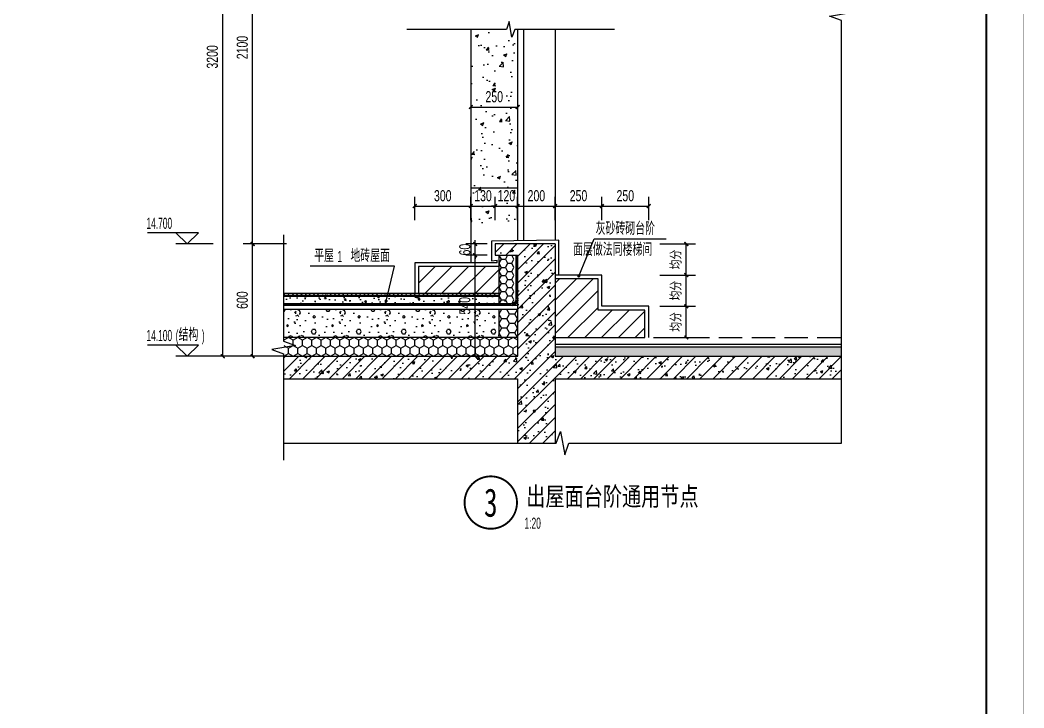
# Model space of a CAD drawing. Extents: x 57342 to 87103, y 19822 to 43940.
# Drawn here: x 81741 to 87103, y 36802 to 40478 of the extents above; entities that cross this region are included whole.
import ezdxf
from ezdxf.enums import TextEntityAlignment as Align

# ---------------------------------------------------------------- set-up
doc = ezdxf.new("R2010")
doc.units = 0
doc.header["$LTSCALE"] = 1000
doc.header["$MEASUREMENT"] = 0
doc.linetypes.add('DASH', pattern=[0.35, 0.25, -0.1])
for name, color, linetype in [('01-标注_尺寸', 124, 'Continuous'), ('01-标注_标高', 200, 'Continuous'), ('01-标注_符号', 200, 'Continuous'), ('02-TEXT_标注', 130, 'Continuous'), ('05-填充_156', 156, 'Continuous'), ('05-填充_天正', 26, 'Continuous'), ('A-D-玻璃剖线', 130, 'Continuous'), ('A-O_屋面', 201, 'Continuous'), ('A-O_防水层', 222, 'Continuous'), ('A-STR-面层', 191, 'Continuous'), ('A-SUR_保温', 222, 'Continuous'), ('A-SUR_面层', 191, 'Continuous'), ('A_STR-砼墙', 51, 'Continuous'), ('D_石材E', 114, 'Continuous')]:
    doc.layers.add(name, color=color, linetype=linetype)
doc.styles.add('_TCH_DIM', font='ros.shx', dxfattribs={"width": 0.8, "bigfont": 'jd.shx'})
doc.styles.add('_TCH_DIM_T3', font='ros.shx', dxfattribs={"width": 0.705882, "bigfont": 'jd.shx'})
doc.styles.add('_TCH_LABEL', font='STXIHEI_0.TTF', dxfattribs={"width": 0.75})
doc.dimstyles.new('_TCH_ARCH&&20', dxfattribs={"dimtxt": 59.5, "dimasz": 20, "dimexe": 50, "dimexo": 60, "dimgap": 25.25, "dimtad": 1, "dimdec": 0, "dimzin": 0, "dimdsep": 46, "dimtxsty": '_TCH_DIM_T3', "dimblk": 'ARCHTICK', "dimcen": 0.09, "dimclrt": 7, "dimazin": 2, "dimtfac": 1, "dimtdec": 0, "dimtix": 1, "dimtmove": 2, "dimatfit": 3, "dimfxl": 0, "dimtolj": 1, "dimtzin": 0, "dimarcsym": 0})
pattern_1 = [(45, (0, 0), (-35.35534, 35.35534), []), (50, (0, 0), (143.45204, -12.55043), [15, -165]), (355, (0, 0), (-27.75027, 150.43843), [12, -132]), (100.4514, (11.95, -1.05), (115.70188, 137.8879), [12.74804, -140.22842]), (46.1842, (0, 40), (213.4482, -33.1038), [22.5, -247.5]), (96.6356, (17.79, 37.24), (186.93254, 194.82357), [19.12206, -210.3426]), (351.1842, (0, 40), (186.9324, 194.8237), [18, -198]), (21, (20, 30), (119.38141, -80.52378), [15, -165]), (326, (20, 30), (48.66307, 145.03), [12, -132]), (71.4514, (29.95, 23.29), (168.04453, 64.5061), [12.74804, -140.22842]), (37.5, (0, 0), (2.43197, 66.57877), [0, -130.4, 0, -134, 0, -132.5]), (7.5, (0, 0), (52.61391, 78.88234), [0, -76.4, 0, -127.4, 0, -50.5]), (327.5, (-44.6, 0), (106.764487, -4.510974), [0, -50, 0, -156, 0, -207]), (317.5, (-64.6, 0), (116.63723, 20.021), [0, -65, 0, -103.6, 0, -147])]

# ---------------------------------------------------------------- blocks, each defined once
blk = doc.blocks.new('图框-A1+1-4')
for points, const_width in [([(0, 0), (1051, 0), (1051, 594), (0, 594)], 0.05), ([(976, 584), (25, 584), (25, 10), (976, 10)], 0.5)]:
    blk.add_lwpolyline(points, close=True, dxfattribs=dict(const_width=const_width))
blk = doc.blocks.new('$LinePat$聚苯板')
at = {"color": 0}
for p, q in [((14.8, -8.6), (0, 0)), ((29.7, 0), (14.8, -8.6)), ((14.8, -25.7), (0, -34.3)), ((14.8, -8.6), (14.8, -25.7)), ((29.7, -34.3), (14.8, -25.7)), ((0, -34.3), (0, -51.4)), ((0, -51.4), (14.8, -60)), ((14.8, -60), (29.7, -51.4))]:
    blk.add_line(p, q, dxfattribs=at)
blk = doc.blocks.new('$LinePat$防水层2')
at = {"color": 0}
blk.add_line((0, 0), (600, 0), dxfattribs=at)
blk.add_solid([(150, 0), (450, 0), (150, -100), (450, -100)], dxfattribs=at)
blk = doc.blocks.new('_ArchTick')
at = {"color": 0, "linetype": 'ByBlock', "const_width": 0.4}
blk.add_lwpolyline([(-0.5, -0.5), (0.5, 0.5)], dxfattribs=at)
blk = doc.blocks.new('*D190')
at = {"layer": '01-标注_尺寸', "color": 0, "lineweight": -2, "transparency": 16777216}
for p, q in [((83848.6, 39409.7), (83848.6, 39534.3)), ((84148.6, 39409.7), (84148.6, 39534.3)), ((83848.6, 39484.3), (84148.6, 39484.3))]:
    blk.add_line(p, q, dxfattribs=at)
at = {"layer": 'Defpoints', "color": 0, "transparency": 16777216}
for p in [(84148.6, 39484.3), (83848.6, 39349.7), (84148.6, 39349.7)]:
    blk.add_point(p, dxfattribs=at)
at = {"layer": '01-标注_尺寸', "color": 0, "lineweight": -2, "transparency": 16777216, "xscale": 20, "yscale": 20, "zscale": 20, "rotation": 180}
blk.add_blockref('_ArchTick', (83848.6, 39484.3), dxfattribs=at)
at = {"layer": '01-标注_尺寸', "color": 0, "lineweight": -2, "transparency": 16777216, "xscale": 20, "yscale": 20, "zscale": 20}
blk.add_blockref('_ArchTick', (84148.6, 39484.3), dxfattribs=at)
at = {"layer": '01-标注_尺寸', "color": 7, "transparency": 16777216, "insert": (83998.6, 39539.3), "char_height": 59.5, "attachment_point": 5, "style": '_TCH_DIM_T3'}
blk.add_mtext('\\A1;300', dxfattribs=at)
blk = doc.blocks.new('*D191')
at = {"layer": '01-标注_尺寸', "color": 0, "lineweight": -2, "transparency": 16777216}
for p, q in [((84148.6, 39409.7), (84148.6, 39534.3)), ((84278.6, 39409.7), (84278.6, 39534.3)), ((84148.6, 39484.3), (84278.6, 39484.3))]:
    blk.add_line(p, q, dxfattribs=at)
at = {"layer": 'Defpoints', "color": 0, "transparency": 16777216}
for p in [(84278.6, 39484.3), (84148.6, 39349.7), (84278.6, 39349.7)]:
    blk.add_point(p, dxfattribs=at)
at = {"layer": '01-标注_尺寸', "color": 0, "lineweight": -2, "transparency": 16777216, "xscale": 20, "yscale": 20, "zscale": 20, "rotation": 180}
blk.add_blockref('_ArchTick', (84148.6, 39484.3), dxfattribs=at)
at = {"layer": '01-标注_尺寸', "color": 0, "lineweight": -2, "transparency": 16777216, "xscale": 20, "yscale": 20, "zscale": 20}
blk.add_blockref('_ArchTick', (84278.6, 39484.3), dxfattribs=at)
at = {"layer": '01-标注_尺寸', "color": 7, "transparency": 16777216, "insert": (84213.6, 39539.3), "char_height": 59.5, "attachment_point": 5, "style": '_TCH_DIM_T3'}
blk.add_mtext('\\A1;130', dxfattribs=at)
blk = doc.blocks.new('*D192')
at = {"layer": '01-标注_尺寸', "color": 0, "lineweight": -2, "transparency": 16777216}
for p, q in [((84278.6, 39409.7), (84278.6, 39534.3)), ((84398.6, 39409.7), (84398.6, 39534.3)), ((84278.6, 39484.3), (84258.6, 39484.3)), ((84278.6, 39484.3), (84398.6, 39484.3)), ((84398.6, 39484.3), (84418.6, 39484.3))]:
    blk.add_line(p, q, dxfattribs=at)
at = {"layer": 'Defpoints', "color": 0, "transparency": 16777216}
for p in [(84398.6, 39484.3), (84278.6, 39349.7), (84398.6, 39349.7)]:
    blk.add_point(p, dxfattribs=at)
at = {"layer": '01-标注_尺寸', "color": 0, "lineweight": -2, "transparency": 16777216, "xscale": 20, "yscale": 20, "zscale": 20}
blk.add_blockref('_ArchTick', (84278.6, 39484.3), dxfattribs=at)
at = {"layer": '01-标注_尺寸', "color": 0, "lineweight": -2, "transparency": 16777216, "xscale": 20, "yscale": 20, "zscale": 20, "rotation": 180}
blk.add_blockref('_ArchTick', (84398.6, 39484.3), dxfattribs=at)
at = {"layer": '01-标注_尺寸', "color": 7, "transparency": 16777216, "insert": (84338.6, 39539.3), "char_height": 59.5, "attachment_point": 5, "style": '_TCH_DIM_T3'}
blk.add_mtext('\\A1;120', dxfattribs=at)
blk = doc.blocks.new('*D193')
at = {"layer": '01-标注_尺寸', "color": 0, "lineweight": -2, "transparency": 16777216}
for p, q in [((84398.6, 39409.7), (84398.6, 39534.3)), ((84598.6, 39409.7), (84598.6, 39534.3)), ((84398.6, 39484.3), (84598.6, 39484.3))]:
    blk.add_line(p, q, dxfattribs=at)
at = {"layer": 'Defpoints', "color": 0, "transparency": 16777216}
for p in [(84598.6, 39484.3), (84398.6, 39349.7), (84598.6, 39349.7)]:
    blk.add_point(p, dxfattribs=at)
at = {"layer": '01-标注_尺寸', "color": 0, "lineweight": -2, "transparency": 16777216, "xscale": 20, "yscale": 20, "zscale": 20, "rotation": 180}
blk.add_blockref('_ArchTick', (84398.6, 39484.3), dxfattribs=at)
at = {"layer": '01-标注_尺寸', "color": 0, "lineweight": -2, "transparency": 16777216, "xscale": 20, "yscale": 20, "zscale": 20}
blk.add_blockref('_ArchTick', (84598.6, 39484.3), dxfattribs=at)
at = {"layer": '01-标注_尺寸', "color": 7, "transparency": 16777216, "insert": (84498.6, 39539.3), "char_height": 59.5, "attachment_point": 5, "style": '_TCH_DIM_T3'}
blk.add_mtext('\\A1;200', dxfattribs=at)
blk = doc.blocks.new('*D194')
at = {"layer": '01-标注_尺寸', "color": 0, "lineweight": -2, "transparency": 16777216}
for p, q in [((84598.6, 39409.7), (84598.6, 39534.3)), ((84848.6, 39409.7), (84848.6, 39534.3)), ((84598.6, 39484.3), (84848.6, 39484.3))]:
    blk.add_line(p, q, dxfattribs=at)
at = {"layer": 'Defpoints', "color": 0, "transparency": 16777216}
for p in [(84848.6, 39484.3), (84598.6, 39349.7), (84848.6, 39349.7)]:
    blk.add_point(p, dxfattribs=at)
at = {"layer": '01-标注_尺寸', "color": 0, "lineweight": -2, "transparency": 16777216, "xscale": 20, "yscale": 20, "zscale": 20, "rotation": 180}
blk.add_blockref('_ArchTick', (84598.6, 39484.3), dxfattribs=at)
at = {"layer": '01-标注_尺寸', "color": 0, "lineweight": -2, "transparency": 16777216, "xscale": 20, "yscale": 20, "zscale": 20}
blk.add_blockref('_ArchTick', (84848.6, 39484.3), dxfattribs=at)
at = {"layer": '01-标注_尺寸', "color": 7, "transparency": 16777216, "insert": (84723.6, 39539.3), "char_height": 59.5, "attachment_point": 5, "style": '_TCH_DIM_T3'}
blk.add_mtext('\\A1;250', dxfattribs=at)
blk = doc.blocks.new('*D195')
at = {"layer": '01-标注_尺寸', "color": 0, "lineweight": -2, "transparency": 16777216}
for p, q in [((84848.6, 39409.7), (84848.6, 39534.3)), ((85098.6, 39409.7), (85098.6, 39534.3)), ((84848.6, 39484.3), (85098.6, 39484.3))]:
    blk.add_line(p, q, dxfattribs=at)
at = {"layer": 'Defpoints', "color": 0, "transparency": 16777216}
for p in [(85098.6, 39484.3), (84848.6, 39349.7), (85098.6, 39349.7)]:
    blk.add_point(p, dxfattribs=at)
at = {"layer": '01-标注_尺寸', "color": 0, "lineweight": -2, "transparency": 16777216, "xscale": 20, "yscale": 20, "zscale": 20, "rotation": 180}
blk.add_blockref('_ArchTick', (84848.6, 39484.3), dxfattribs=at)
at = {"layer": '01-标注_尺寸', "color": 0, "lineweight": -2, "transparency": 16777216, "xscale": 20, "yscale": 20, "zscale": 20}
blk.add_blockref('_ArchTick', (85098.6, 39484.3), dxfattribs=at)
at = {"layer": '01-标注_尺寸', "color": 7, "transparency": 16777216, "insert": (84973.6, 39539.3), "char_height": 59.5, "attachment_point": 5, "style": '_TCH_DIM_T3'}
blk.add_mtext('\\A1;250', dxfattribs=at)
blk = doc.blocks.new('*D196')
at = {"layer": '01-标注_尺寸', "color": 0, "lineweight": -2, "transparency": 16777216}
for p, q in [((85158.6, 38948.6), (85349.3, 38948.6)), ((85299.3, 38781.6), (85299.3, 38948.6)), ((85158.6, 38781.6), (85349.3, 38781.6))]:
    blk.add_line(p, q, dxfattribs=at)
at = {"layer": 'Defpoints', "color": 0, "transparency": 16777216}
for p in [(85098.6, 38948.6), (85299.3, 38948.6), (85098.6, 38781.6)]:
    blk.add_point(p, dxfattribs=at)
at = {"layer": '01-标注_尺寸', "color": 0, "lineweight": -2, "transparency": 16777216, "xscale": 20, "yscale": 20, "zscale": 20}
for p, rotation in [((85299.3, 38948.6), 90), ((85299.3, 38781.6), 270)]:
    blk.add_blockref('_ArchTick', p, dxfattribs=dict(at, rotation=rotation))
at = {"layer": '01-标注_尺寸', "color": 7, "transparency": 16777216, "insert": (85244.3, 38865.1), "char_height": 59.5, "attachment_point": 5, "rotation": 90, "style": '_TCH_DIM_T3'}
blk.add_mtext('\\A1;均分', dxfattribs=at)
blk = doc.blocks.new('*D197')
at = {"layer": '01-标注_尺寸', "color": 0, "lineweight": -2, "transparency": 16777216}
for p, q in [((85158.6, 39115.6), (85349.3, 39115.6)), ((85299.3, 38948.6), (85299.3, 39115.6)), ((85158.6, 38948.6), (85349.3, 38948.6))]:
    blk.add_line(p, q, dxfattribs=at)
at = {"layer": 'Defpoints', "color": 0, "transparency": 16777216}
for p in [(85098.6, 39115.6), (85299.3, 39115.6), (85098.6, 38948.6)]:
    blk.add_point(p, dxfattribs=at)
at = {"layer": '01-标注_尺寸', "color": 0, "lineweight": -2, "transparency": 16777216, "xscale": 20, "yscale": 20, "zscale": 20}
for p, rotation in [((85299.3, 39115.6), 90), ((85299.3, 38948.6), 270)]:
    blk.add_blockref('_ArchTick', p, dxfattribs=dict(at, rotation=rotation))
at = {"layer": '01-标注_尺寸', "color": 7, "transparency": 16777216, "insert": (85244.3, 39032.1), "char_height": 59.5, "attachment_point": 5, "rotation": 90, "style": '_TCH_DIM_T3'}
blk.add_mtext('\\A1;均分', dxfattribs=at)
blk = doc.blocks.new('*D198')
at = {"layer": '01-标注_尺寸', "color": 0, "lineweight": -2, "transparency": 16777216}
for p, q in [((85158.6, 39281.6), (85349.3, 39281.6)), ((85299.3, 39115.6), (85299.3, 39281.6)), ((85158.6, 39115.6), (85349.3, 39115.6))]:
    blk.add_line(p, q, dxfattribs=at)
at = {"layer": 'Defpoints', "color": 0, "transparency": 16777216}
for p in [(85098.6, 39281.6), (85299.3, 39281.6), (85098.6, 39115.6)]:
    blk.add_point(p, dxfattribs=at)
at = {"layer": '01-标注_尺寸', "color": 0, "lineweight": -2, "transparency": 16777216, "xscale": 20, "yscale": 20, "zscale": 20}
for p, rotation in [((85299.3, 39281.6), 90), ((85299.3, 39115.6), 270)]:
    blk.add_blockref('_ArchTick', p, dxfattribs=dict(at, rotation=rotation))
at = {"layer": '01-标注_尺寸', "color": 7, "transparency": 16777216, "insert": (85244.3, 39198.6), "char_height": 59.5, "attachment_point": 5, "rotation": 90, "style": '_TCH_DIM_T3'}
blk.add_mtext('\\A1;均分', dxfattribs=at)
blk = doc.blocks.new('*D199')
at = {"layer": '01-标注_尺寸', "color": 0, "lineweight": -2, "transparency": 16777216}
for p, q in [((84171.5, 39281.6), (84171.5, 39301.6)), ((84235.4, 39281.6), (84121.5, 39281.6)), ((84171.5, 39221.6), (84171.5, 39281.6)), ((84235.4, 39221.6), (84121.5, 39221.6)), ((84171.5, 39221.6), (84171.5, 39201.6))]:
    blk.add_line(p, q, dxfattribs=at)
at = {"layer": 'Defpoints', "color": 0, "transparency": 16777216}
for p in [(84171.5, 39281.6), (84295.4, 39281.6), (84295.4, 39221.6)]:
    blk.add_point(p, dxfattribs=at)
at = {"layer": '01-标注_尺寸', "color": 0, "lineweight": -2, "transparency": 16777216, "xscale": 20, "yscale": 20, "zscale": 20}
for p, rotation in [((84171.5, 39281.6), 270), ((84171.5, 39221.6), 90)]:
    blk.add_blockref('_ArchTick', p, dxfattribs=dict(at, rotation=rotation))
at = {"layer": '01-标注_尺寸', "color": 7, "transparency": 16777216, "insert": (84116.5, 39251.6), "char_height": 59.5, "attachment_point": 5, "rotation": 90, "style": '_TCH_DIM_T3'}
blk.add_mtext('\\A1;60', dxfattribs=at)
blk = doc.blocks.new('*D200')
at = {"layer": '01-标注_尺寸', "color": 0, "lineweight": -2, "transparency": 16777216}
for p, q in [((84235.4, 39221.6), (84121.5, 39221.6)), ((84171.5, 38681.6), (84171.5, 39221.6)), ((84235.4, 38681.6), (84121.5, 38681.6))]:
    blk.add_line(p, q, dxfattribs=at)
at = {"layer": 'Defpoints', "color": 0, "transparency": 16777216}
for p in [(84171.5, 39221.6), (84295.4, 39221.6), (84295.4, 38681.6)]:
    blk.add_point(p, dxfattribs=at)
at = {"layer": '01-标注_尺寸', "color": 0, "lineweight": -2, "transparency": 16777216, "xscale": 20, "yscale": 20, "zscale": 20}
for p, rotation in [((84171.5, 39221.6), 90), ((84171.5, 38681.6), 270)]:
    blk.add_blockref('_ArchTick', p, dxfattribs=dict(at, rotation=rotation))
at = {"layer": '01-标注_尺寸', "color": 7, "transparency": 16777216, "insert": (84116.5, 38951.6), "char_height": 59.5, "attachment_point": 5, "rotation": 90, "style": '_TCH_DIM_T3'}
blk.add_mtext('\\A1;540', dxfattribs=at)
blk = doc.blocks.new('*D205')
at = {"layer": '01-标注_尺寸', "color": 0, "lineweight": -2, "transparency": 16777216}
for p, q in [((84148.6, 40145), (84148.6, 39963.5)), ((84398.6, 40145), (84398.6, 39963.5)), ((84148.6, 40013.5), (84398.6, 40013.5))]:
    blk.add_line(p, q, dxfattribs=at)
at = {"layer": 'Defpoints', "color": 0, "transparency": 16777216}
for p in [(84148.6, 40205), (84398.6, 40205), (84398.6, 40013.5)]:
    blk.add_point(p, dxfattribs=at)
at = {"layer": '01-标注_尺寸', "color": 0, "lineweight": -2, "transparency": 16777216, "xscale": 20, "yscale": 20, "zscale": 20, "rotation": 180}
blk.add_blockref('_ArchTick', (84148.6, 40013.5), dxfattribs=at)
at = {"layer": '01-标注_尺寸', "color": 0, "lineweight": -2, "transparency": 16777216, "xscale": 20, "yscale": 20, "zscale": 20}
blk.add_blockref('_ArchTick', (84398.6, 40013.5), dxfattribs=at)
at = {"layer": '01-标注_尺寸', "color": 7, "transparency": 16777216, "insert": (84273.6, 40068.5), "char_height": 59.5, "attachment_point": 5, "style": '_TCH_DIM_T3'}
blk.add_mtext('\\A1;250', dxfattribs=at)
blk = doc.blocks.new('*D206')
at = {"layer": '01-标注_尺寸', "color": 0, "lineweight": -2, "transparency": 16777216}
for p, q in [((83164.1, 39281.6), (82933.1, 39281.6)), ((82983.1, 38681.6), (82983.1, 39281.6)), ((83164.1, 38681.6), (82933.1, 38681.6))]:
    blk.add_line(p, q, dxfattribs=at)
at = {"layer": 'Defpoints', "color": 0, "transparency": 16777216}
for p in [(82983.1, 39281.6), (83224.1, 39281.6), (83224.1, 38681.6)]:
    blk.add_point(p, dxfattribs=at)
at = {"layer": '01-标注_尺寸', "color": 0, "lineweight": -2, "transparency": 16777216, "xscale": 20, "yscale": 20, "zscale": 20}
for p, rotation in [((82983.1, 39281.6), 90), ((82983.1, 38681.6), 270)]:
    blk.add_blockref('_ArchTick', p, dxfattribs=dict(at, rotation=rotation))
at = {"layer": '01-标注_尺寸', "color": 7, "transparency": 16777216, "insert": (82928.1, 38981.6), "char_height": 59.5, "attachment_point": 5, "rotation": 90, "style": '_TCH_DIM_T3'}
blk.add_mtext('\\A1;600', dxfattribs=at)
blk = doc.blocks.new('*D207')
at = {"layer": '01-标注_尺寸', "color": 0, "lineweight": -2, "transparency": 16777216}
for p, q in [((83164.1, 41381.6), (82933.1, 41381.6)), ((82983.1, 39281.6), (82983.1, 41381.6)), ((83164.1, 39281.6), (82933.1, 39281.6))]:
    blk.add_line(p, q, dxfattribs=at)
at = {"layer": 'Defpoints', "color": 0, "transparency": 16777216}
for p in [(82983.1, 41381.6), (83224.1, 41381.6), (83224.1, 39281.6)]:
    blk.add_point(p, dxfattribs=at)
at = {"layer": '01-标注_尺寸', "color": 0, "lineweight": -2, "transparency": 16777216, "xscale": 20, "yscale": 20, "zscale": 20}
for p, rotation in [((82983.1, 41381.6), 90), ((82983.1, 39281.6), 270)]:
    blk.add_blockref('_ArchTick', p, dxfattribs=dict(at, rotation=rotation))
at = {"layer": '01-标注_尺寸', "color": 7, "transparency": 16777216, "insert": (82928.1, 40331.6), "char_height": 59.5, "attachment_point": 5, "rotation": 90, "style": '_TCH_DIM_T3'}
blk.add_mtext('\\A1;2100', dxfattribs=at)
blk = doc.blocks.new('*D212')
at = {"layer": '01-标注_尺寸', "color": 0, "lineweight": -2, "transparency": 16777216}
for p, q in [((83004.1, 41881.6), (82773.1, 41881.6)), ((82823.1, 38681.6), (82823.1, 41881.6)), ((83004.1, 38681.6), (82773.1, 38681.6))]:
    blk.add_line(p, q, dxfattribs=at)
at = {"layer": 'Defpoints', "color": 0, "transparency": 16777216}
for p in [(82823.1, 41881.6), (83064.1, 41881.6), (83064.1, 38681.6)]:
    blk.add_point(p, dxfattribs=at)
at = {"layer": '01-标注_尺寸', "color": 0, "lineweight": -2, "transparency": 16777216, "xscale": 20, "yscale": 20, "zscale": 20}
for p, rotation in [((82823.1, 41881.6), 90), ((82823.1, 38681.6), 270)]:
    blk.add_blockref('_ArchTick', p, dxfattribs=dict(at, rotation=rotation))
at = {"layer": '01-标注_尺寸', "color": 7, "transparency": 16777216, "insert": (82768.1, 40281.6), "char_height": 59.5, "attachment_point": 5, "rotation": 90, "style": '_TCH_DIM_T3'}
blk.add_mtext('\\A1;3200', dxfattribs=at)

msp = doc.modelspace()

# ---------------------------------------------------------------- hatches: boundary and pattern name
at = {"layer": '05-填充_156'}
h = msp.add_hatch(dxfattribs=at)
h.set_pattern_fill('AR-CONC', color=256, scale=100)
h.set_pattern_definition([(50, (-158158.78, 335026.54), (182.18467, -15.939086), [19.05, -209.55]), (355, (-158158.78, 335026.54), (-35.24283, 191.05664), [15.24, -167.64]), (100.451, (-158143.6, 335025.21), (146.9425, 175.11669), [16.19, -178.09]), (46.1842, (-158158.78, 335077.34), (271.07904, -42.04233), [28.575, -314.325]), (96.6356, (-158136.2, 335073.84), (237.40423, 247.42556), [24.285, -267.135]), (351.184, (-158158.78, 335077.34), (237.4046, 247.42512), [22.86, -251.46]), (21, (-158133.38, 335064.64), (151.61488, -102.26552), [19.05, -209.55]), (326, (-158133.38, 335064.64), (61.80203, 184.18797), [15.24, -167.64]), (71.4514, (-158120.74, 335056.12), (213.41649, 81.92286), [16.19, -178.09]), (37.5, (-158158.78, 335026.54), (3.088603, 84.555039), [0, -165.608, 0, -170.18, 0, -168.275]), (7.5, (-158158.78, 335026.54), (66.819663, 100.180575), [0, -97.028, 0, -161.798, 0, -64.135]), (327.5, (-158215.42, 335026.54), (135.590595, -5.728744), [0, -63.5, 0, -198.12, 0, -262.89]), (317.5, (-158240.82, 335026.54), (148.12918, 25.42649), [0, -82.55, 0, -131.572, 0, -186.69])])
h.paths.add_polyline_path([(84398.6, 40428.5), (84148.6, 40428.5), (84148.6, 39396.6), (84398.6, 39396.6)])
h.paths.add_polyline_path([(84148.6, 40528.5), (84398.6, 40528.5), (84398.6, 41381.6), (84148.6, 41381.6)])
at = {"layer": '05-填充_天正'}
h = msp.add_hatch(dxfattribs=at)
h.set_pattern_fill('钢筋混凝土', color=256, scale=20, style=0)
h.set_pattern_definition(pattern_1)
h.paths.add_polyline_path([(84278.6, 39281.6), (84278.6, 39221.6), (84598.6, 39221.6), (84598.6, 39281.6)])
h = msp.add_hatch(dxfattribs=at)
h.set_pattern_fill('钢筋混凝土', color=256, scale=20, style=0)
h.set_pattern_definition(pattern_1)
h.paths.add_polyline_path([(84598.6, 39221.6), (84398.6, 39221.6), (84398.6, 38681.6), (84498.6, 38621.6), (84598.6, 38681.6)])
h = msp.add_hatch(dxfattribs=at)
h.set_pattern_fill('AR-CONC', color=256, scale=20, style=0)
h.set_pattern_definition([(50, (0, 0), (36.436934, -3.187817), [3.81, -41.91]), (355, (0, 0), (-7.048565, 38.211329), [3.048, -33.528]), (100.451, (3.036, -0.266), (29.3885, 35.023338), [3.238, -35.618]), (46.1842, (0, 10.16), (54.215808, -8.408466), [5.715, -62.865]), (96.6356, (4.52, 9.46), (47.480847, 49.48511), [4.857, -53.427]), (351.184, (0, 10.16), (47.48092, 49.485024), [4.572, -50.292]), (21, (5.08, 7.62), (30.322976, -20.453104), [3.81, -41.91]), (326, (5.08, 7.62), (12.360406, 36.837593), [3.048, -33.528]), (71.4514, (7.607, 5.916), (42.683298, 16.384572), [3.238, -35.618]), (37.5, (0, 0), (0.6177207, 16.9110078), [0, -33.1216, 0, -34.036, 0, -33.655]), (7.5, (0, 0), (13.3639325, 20.036115), [0, -19.4056, 0, -32.3596, 0, -12.827]), (327.5, (-11.328, 0), (27.118119, -1.1457488), [0, -12.7, 0, -39.624, 0, -52.578]), (317.5, (-16.408, 0), (29.625836, 5.085298), [0, -16.51, 0, -26.3144, 0, -37.338])])
h.paths.add_polyline_path([(84598.6, 38731.6), (84598.6, 38681.6), (86128.6, 38681.6), (86128.6, 38731.6)])
h = msp.add_hatch(dxfattribs=at)
h.set_pattern_fill('钢筋混凝土', color=256, scale=20, style=0)
h.set_pattern_definition(pattern_1)
h.paths.add_polyline_path([(83148.6, 38681.6), (83148.6, 38561.6), (84398.6, 38561.6), (84498.6, 38621.6), (84398.6, 38681.6)])
h = msp.add_hatch(dxfattribs=at)
h.set_pattern_fill('钢筋混凝土', color=256, scale=20, style=0)
h.set_pattern_definition(pattern_1)
h.paths.add_polyline_path([(84498.6, 38621.6), (84598.6, 38561.6), (86128.6, 38561.6), (86128.6, 38681.6), (84598.6, 38681.6)])
h = msp.add_hatch(dxfattribs=at)
h.set_pattern_fill('钢筋混凝土', color=256, scale=20, style=0)
h.set_pattern_definition(pattern_1)
h.paths.add_polyline_path([(84498.6, 38621.6), (84398.6, 38561.6), (84398.6, 38217.1), (84598.6, 38217.1), (84598.6, 38561.6)])
at = {"layer": 'A-SUR_保温'}
h = msp.add_hatch(dxfattribs=at)
h.set_pattern_fill('ANSI31', color=26, scale=40)
h.set_pattern_definition([(45, (50272.28, 21461.57), (-44.90128, 44.90128), [])])
h.paths.add_polyline_path([(84298.6, 39016.6), (84298.6, 39161.6), (83868.6, 39161.6), (83868.6, 39016.6)])
h = msp.add_hatch(dxfattribs=at)
h.set_pattern_fill('ANSI31', color=26, scale=40)
h.set_pattern_definition([(45, (63640.27, 23861), (-44.90128, 44.90128), [])])
h.paths.add_polyline_path([(84598.6, 39095.6), (84598.6, 38781.6), (85078.6, 38781.6), (85078.6, 38928.6), (84828.6, 38928.6), (84828.6, 39095.6)])
h = msp.add_hatch(dxfattribs=at)
h.set_pattern_fill('ANSI36', color=26, scale=10)
h.set_pattern_definition([(45, (-11026.111, 441104.66), (8.4189901, 30.8696304), [39.6875, -7.9375, 0, -7.9375])])
h.paths.add_polyline_path([(84298.6, 39007), (84298.6, 39017), (83148.6, 39016.9), (83148.6, 39006.9)])
h = msp.add_hatch(dxfattribs=at)
h.set_pattern_fill('混凝土', color=26, scale=15)
h.set_pattern_definition([(50, (-11026.11, 441104.66), (107.589027, -9.41282), [11.25, -123.75]), (355, (-11026.11, 441104.66), (-20.8127, 112.82882), [9, -99]), (100.4514, (-11017.15, 441103.88), (86.776407, 103.41593), [9.561029, -105.171317]), (46.1842, (-11026.11, 441134.66), (160.086157, -24.827852), [16.875, -185.625]), (96.6356, (-11012.77, 441132.59), (140.199406, 146.11768), [14.34154, -157.75695]), (351.1842, (-11026.11, 441134.66), (140.19929, 146.11779), [13.5, -148.5]), (21, (-11011.11, 441127.16), (89.536058, -60.392834), [11.25, -123.75]), (326, (-11011.11, 441127.16), (36.4973, 108.772507), [9, -99]), (71.4514, (-11003.65, 441122.13), (126.033394, 48.379575), [9.561029, -105.171317]), (37.5, (-11026.11, 441104.66), (1.8239783, 49.934078), [0, -97.8, 0, -100.5, 0, -99.375]), (7.5, (-11026.11, 441104.66), (39.4604306, 59.161757), [0, -57.3, 0, -95.55, 0, -37.875]), (327.5, (-11059.56, 441104.66), (80.0733654, -3.3832308), [0, -37.5, 0, -117, 0, -155.25]), (317.5, (-11074.56, 441104.66), (87.477925, 15.015747), [0, -48.75, 0, -77.7, 0, -110.25])])
h.paths.add_polyline_path([(83148.6, 39001.6), (83148.6, 38961.9), (84358.6, 38962.1), (84358.6, 39001.6)])
h = msp.add_hatch(dxfattribs=at)
h.set_pattern_fill('加气混凝土', color=26, scale=20)
h.set_pattern_definition([(0, (109203.42, 436831.46), (120, 240), [0, -240]), (0, (109063.02, 436799.06), (120, 240), [0, -240]), (0, (109141.02, 436796.66), (120, 240), [0, -240]), (0, (109226.22, 436867.46), (120, 240), [0, -240]), (0, (109126.62, 436784.66), (120, 240), [0, -240]), (0, (109250.22, 437018.66), (120, 240), [0, -240]), (0, (109177.02, 436999.46), (120, 240), [0, -240]), (0, (109215.42, 436969.46), (120, 240), [0, -240]), (0, (109019.82, 436964.66), (120, 240), [0, -240]), (0, (109137.42, 436953.86), (120, 240), [0, -240]), (0, (109091.82, 436892.66), (120, 240), [0, -240]), (0, (109094.22, 436802.66), (120, 240), [0, -240]), (0, (109184.22, 436793.06), (120, 240), [0, -240]), (0, (109250.22, 436898.66), (120, 240), [0, -240]), (0, (109025.82, 436861.46), (120, 240), [0, -240]), (0, (109046.22, 436902.26), (120, 240), [0, -240]), (0, (109139.82, 436885.46), (120, 240), [0, -240]), (0, (109106.22, 436850.66), (120, 240), [0, -240]), (0, (109087.02, 436929.86), (120, 240), [0, -240]), (0, (109117.02, 437019.86), (120, 240), [0, -240]), (0, (109035.42, 436811.06), (120, 240), [0, -240]), (0, (109167.42, 436970.66), (120, 240), [0, -240]), (0, (109055.82, 436974.26), (120, 240), [0, -240]), (0, (109036.62, 437005.46), (120, 240), [0, -240]), (130.601294, (109235.482, 436943.517), (-599.99999337, 720.00000315), [10.53662, -4414.8444]), (18.434949, (109218.34, 436948.09), (599.9999978, 239.9999982), [10.8421, -1507.05116]), (90, (109218.34, 436937.8), (120, 240), [10.28571, -469.71426]), (161.565051, (109228.625, 436934.374), (-600.000003, 239.999982), [10.8421, -1507.05116]), (53.130102, (109228.625, 436934.374), (120, 240), [11.42857, -1188.5714]), (135, (109237.77, 436812.09), (-120.000015, 239.999984), [9.69746, -669.12504]), (45, (109224.05, 436812.09), (120, 239.999999), [9.69746, -669.12504]), (135, (109230.91, 436805.23), (-120.000015, 239.999984), [9.69746, -669.12504]), (45, (109230.91, 436805.23), (120, 239.999999), [9.69746, -669.12504]), (116.56505, (109122.34, 436973.23), (-2e-05, 479.99999), [12.77753, -255.5506]), (180, (109116.62, 436984.66), (-120, 240), [13.71429, -226.2857]), (63.43495, (109097.2, 436973.23), (1e-06, 480), [12.77753, -255.5506]), (116.56505, (109102.9, 436961.8), (-2e-05, 479.99999), [12.77753, -255.5506]), (0, (109102.9, 436961.8), (120, 240), [13.71429, -226.2857]), (63.43495, (109116.62, 436961.8), (1e-06, 480), [12.77753, -255.5506]), (107.102728, (109212.625, 436892.088), (-359.99998624, 1200.00000194), [15.54454, -6513.161]), (143.972626, (109208.053, 436906.945), (-2279.9999711, 1679.9999981), [15.54454, -3248.808]), (180, (109195.48, 436916.1), (-120, 240), [14.85714, -225.14284]), (36.0273733, (109168.053, 436906.945), (2279.99998315, 1679.9999819), [15.54454, -3248.808]), (71.565051, (109163.48, 436893.23), (360.000002, 1199.999998), [14.45613, -1503.43712]), (107.102728, (109168.053, 436878.374), (-359.99998624, 1200.00000194), [15.54454, -6513.161]), (143.972626, (109180.625, 436869.231), (-2279.9999711, 1679.9999981), [15.54454, -3248.808]), (0, (109180.62, 436869.23), (120, 240), [14.85714, -225.14284]), (36.0273733, (109195.482, 436869.231), (2279.99998315, 1679.9999819), [15.54454, -3248.808]), (71.565051, (109208.053, 436878.374), (360.000002, 1199.999998), [14.45613, -1503.43712]), (150.255118, (109214.91, 437004.088), (-360.0000009, 239.999997), [9.21401, -1925.72784]), (90, (109206.91, 436999.52), (120, 240), [9.14286, -470.8571]), (29.744881, (109206.91, 436999.517), (360.0000002, 239.9999989), [9.21401, -1925.72784]), (116.56505, (109158.9, 436833.8), (-2e-05, 479.99999), [12.77753, -255.5506]), (168.690067, (109153.196, 436845.231), (-1080.0000008, 239.999994), [11.6549, -2435.8742]), (41.185925, (109132.625, 436839.517), (2999.99998182, 2639.9999769), [12.14874, -5090.3208]), (90, (109132.62, 436828.09), (120, 240), [11.42857, -468.5714]), (138.814074, (109141.767, 436820.088), (-2999.99994668, 2640.0000168), [12.14874, -5090.3208]), (16.6992442, (109141.767, 436820.088), (3959.9999702, 1199.99998743), [11.93178, -4999.415]), (60.945396, (109153.196, 436823.517), (119.99999968, 239.99999788), [11.76643, -4930.1358]), (109.983106, (109058.339, 436934.374), (-600.00000226, 1679.99999555), [13.3768, -5604.879]), (155.556045, (109053.767, 436946.945), (-1560.00000595, 719.99998504), [13.8092, -5786.0526]), (24.4439547, (109028.625, 436946.945), (1560.00000078, 719.99999654), [13.8092, -5786.0526]), (70.0168934, (109024.053, 436934.374), (600.0000018, 1679.99999583), [13.3768, -5604.879]), (109.983106, (109028.625, 436921.803), (-600.00000226, 1679.99999555), [13.3768, -5604.879]), (160.016893, (109041.196, 436917.231), (-600.0000004, 239.9999891), [13.3768, -2795.751]), (19.9831065, (109041.196, 436917.231), (599.9999967, 239.9999996), [13.3768, -2795.751]), (70.0168934, (109053.767, 436921.803), (600.0000018, 1679.99999583), [13.3768, -5604.879]), (122.005383, (109147.482, 436912.66), (-120.0000161, 239.9999877), [10.78169, -2253.3736]), (18.434949, (109131.48, 436918.374), (599.9999978, 239.9999982), [10.8421, -1507.05116]), (90, (109131.48, 436908.09), (120, 240), [10.28571, -469.71426]), (161.565051, (109141.767, 436904.66), (-600.000003, 239.999982), [10.8421, -1507.05116]), (54.462322, (109141.767, 436904.66), (839.9999988, 1199.9999982), [9.83123, -4119.2846]), (116.56505, (109077.77, 436854.37), (-2e-05, 479.99999), [12.77753, -255.5506]), (180, (109072.05, 436865.8), (-120, 240), [12.57143, -227.42856]), (59.0362434, (109052.625, 436854.374), (120.0000004, 239.9999988), [13.32789, -2785.5288]), (120.963756, (109059.482, 436842.945), (-120.0000164, 239.999989), [13.32789, -2785.5288]), (0, (109059.48, 436842.95), (120, 240), [12.57143, -227.42856]), (63.43495, (109072.05, 436842.95), (1e-06, 480), [12.77753, -255.5506])])
h.paths.add_polyline_path([(83148.6, 38931.2), (83148.6, 38781.6), (84298.6, 38781.6), (84298.6, 38931.5)])

# ---------------------------------------------------------------- linework, layer by layer
at = {"layer": '01-标注_标高'}
for p, q in [((82693.1, 39341.6), (82421.8, 39341.6)), ((82633.1, 39281.6), (82573.1, 39341.6)), ((82633.1, 39281.6), (82693.1, 39341.6)), ((82773.1, 39281.6), (82573.1, 39281.6)), ((82693.1, 38741.6), (82421.8, 38741.6)), ((82633.1, 38681.6), (82573.1, 38741.6)), ((82633.1, 38681.6), (82693.1, 38741.6)), ((82773.1, 38681.6), (82573.1, 38681.6))]:
    msp.add_line(p, q, dxfattribs=at)
at = {"layer": '01-标注_符号'}
for p, q in [((84725.2, 39110.1), (84806.7, 39308.9)), ((84806.7, 39308.9), (85191.3, 39308.9)), ((83741, 39163.8), (83290.9, 39163.8)), ((83695.5, 38976.6), (83741, 39163.8))]:
    msp.add_line(p, q, dxfattribs=at)
for points in [[(86128.7, 38217.1), (86128, 40475.6), (86065, 40498.5), (86191, 40520.7), (86128, 40543.1), (86127.4, 42801.6)], [(84915.1, 40428.5), (84383.3, 40428.5), (84368, 40386.5), (84353.2, 40470.5), (84338.3, 40428.5), (83806.4, 40428.5)], [(83148.5, 39330.8), (83148.7, 38762.3), (83211.7, 38739.4), (83085.7, 38717.1), (83148.7, 38694.8), (83148.8, 38126.2)], [(83148.8, 38217.1), (84605, 38217.1), (84627.9, 38280.1), (84650.1, 38154.1), (84672.5, 38217.1), (86128.7, 38217.1)]]:
    msp.add_lwpolyline(points, dxfattribs=at)
for points, const_width in [([(84723.6, 39106.4, 1), (84726.7, 39113.8, 1)], 8), ([(83694.6, 38972.7, 1), (83696.4, 38980.5, 1)], 8), ([(84395.1, 37899.7, 1), (84115.1, 37899.7, 1)], 10)]:
    msp.add_lwpolyline(points, format="xyb", close=True, dxfattribs=dict(at, const_width=const_width))
at = {"layer": 'A-D-玻璃剖线'}
for p, q in [((84398.6, 40428.5), (84398.6, 39298.5)), ((84429.7, 40428.5), (84429.7, 39298.9)), ((84598.6, 40428.5), (84598.6, 39300.2))]:
    msp.add_line(p, q, dxfattribs=at)
at = {"layer": 'A-O_屋面'}
for p, q in [((84298.6, 39016.6), (83148.6, 39016.6)), ((84298.6, 39006.6), (83148.7, 39006.6)), ((84298.6, 39001.6), (83148.8, 39001.6)), ((84398.6, 38952.1), (83149.5, 38951.6)), ((84398.6, 38931.6), (83149.5, 38931)), ((84298.6, 38931.5), (84298.6, 38781.6)), ((84398.6, 38781.6), (83149.8, 38781.6))]:
    msp.add_line(p, q, dxfattribs=at)
at = {"layer": 'A-O_防水层'}
for points in [[(84388.6, 39221.6), (84388.6, 38987.1, -0.414214), (84363.6, 38962.1), (83149.4, 38961.6)], [(84398.6, 39221.6), (84398.6, 38987.1, -0.49936), (84363.6, 38952.1), (83149.5, 38951.6)]]:
    msp.add_lwpolyline(points, format="xyb", dxfattribs=at)
at = {"layer": 'A-STR-面层'}
msp.add_line((84288.6, 39181.6), (84288.6, 39194.8), dxfattribs=at)
for points in [[(84618.6, 39115.6), (84618.6, 39301.6), (84258.6, 39296.6), (84258.6, 39191.6), (84288.6, 39194.8)], [(84288.6, 39181.6), (83848.6, 39181.6), (83848.6, 39016.6)], [(85098.6, 38781.6), (85098.6, 38948.6), (84848.6, 38948.6), (84848.6, 39115.6), (84598.6, 39115.6)], [(84598.6, 38746.6), (86128.6, 38746.6)]]:
    msp.add_lwpolyline(points, dxfattribs=at)
at = {"layer": 'A-STR-面层', "linetype": 'DASH', "ltscale": 0.5}
msp.add_lwpolyline([(84598.6, 38781.6), (86128.6, 38781.6)], dxfattribs=at)
at = {"layer": 'A-SUR_保温', "color": 26}
msp.add_line((84298.6, 39221.6), (84298.6, 38957.1), dxfattribs=at)
at = {"layer": 'A-SUR_保温'}
msp.add_lwpolyline([(84298.6, 39221.6), (84298.6, 39161.6), (83868.6, 39161.6), (83868.6, 39016.6)], dxfattribs=at)
msp.add_lwpolyline([(84598.6, 39095.6), (84598.6, 38781.6), (85078.6, 38781.6), (85078.6, 38928.6), (84828.6, 38928.6), (84828.6, 39095.6)], close=True, dxfattribs=at)
at = {"layer": 'A-SUR_面层'}
for p, q in [((84598.6, 38731.6), (86128.6, 38731.6)), ((84598.6, 38681.6), (86128.6, 38681.6))]:
    msp.add_line(p, q, dxfattribs=at)
at = {"layer": 'A_STR-砼墙'}
for p, q in [((84278.6, 39281.6), (84278.6, 39221.6)), ((84598.6, 39281.6), (84278.6, 39281.6)), ((84598.6, 39281.6), (84598.6, 39221.6)), ((84278.6, 39221.6), (84398.6, 39221.6)), ((84398.6, 39221.6), (84398.6, 38681.6)), ((84598.6, 39221.6), (84598.6, 38681.6)), ((83148.6, 38681.6), (84398.6, 38681.6)), ((84598.6, 38681.6), (86128.6, 38681.6)), ((83148.6, 38561.6), (84398.6, 38561.6)), ((84398.6, 38561.6), (84398.6, 38217.1)), ((84598.6, 38561.6), (84598.6, 38217.1)), ((84598.6, 38561.6), (86128.6, 38561.6))]:
    msp.add_line(p, q, dxfattribs=at)
at = {"layer": 'D_石材E'}
for p, q in [((84148.6, 40428.5), (84148.6, 39181.6)), ((84148.6, 39581.6), (84398.6, 39581.6))]:
    msp.add_line(p, q, dxfattribs=at)

# ---------------------------------------------------------------- block references
at = {"xscale": 20, "yscale": 20, "zscale": 20, "rotation": 270}
msp.add_blockref('图框-A1+1-4', (75222.2, 43939.3), dxfattribs=at)
at = {"layer": 'A-O_防水层', "yscale": 0.05, "zscale": 0.05}
for p, xscale, rotation in [((84388.6, 39221.6), -0.05581810501756125, 89.9999999972971), ((84393.6, 39221.6), -0.05581810501756125, 89.9999999972971), ((84388.6, 39188.1), -0.05581810501756125, 89.9999999972971), ((84388.6, 39154.6), -0.05581810501756125, 89.9999999972971), ((84393.6, 39188.1), -0.05581810501756125, 89.9999999972971), ((84393.6, 39154.6), -0.05581810501756125, 89.9999999972971), ((84388.6, 39121.1), -0.05581810501756125, 89.9999999972971), ((84388.6, 39087.6), -0.05581810501756125, 89.9999999972971), ((84393.6, 39121.1), -0.05581810501756125, 89.9999999972971), ((84393.6, 39087.6), -0.05581810501756125, 89.9999999972971), ((84388.6, 39054.1), -0.05581810501756125, 89.9999999972971), ((84393.6, 39054.1), -0.05581810501756125, 89.9999999972971), ((84393.8, 38982), -0.05892556509887897, 45), ((84399.8, 38980.9), -0.07071067811865477, 45), ((84388.6, 39020.6), -0.05581810501756125, 89.9999999972971), ((84393.6, 39020.6), -0.05581810501756125, 89.9999999972971), ((83179.8, 38961.5), -0.05058855902520775, 0.0284203480458316), ((83179.9, 38956.6), -0.05058575841238447, 0.02671436383904602), ((83210.2, 38961.6), -0.05058855902520775, 0.0284203480458316), ((83210.2, 38956.6), -0.05058575841238447, 0.02671436383904602), ((83240.5, 38961.6), -0.05058855902520775, 0.0284203480458316), ((83240.6, 38956.6), -0.05058575841238447, 0.02671436383904602), ((83270.9, 38961.6), -0.05058855902520775, 0.0284203480458316), ((83270.9, 38956.6), -0.05058575841238447, 0.02671436383904602), ((83301.2, 38961.6), -0.05058855902520775, 0.0284203480458316), ((83301.3, 38956.6), -0.05058575841238447, 0.02671436383904602), ((83331.6, 38961.6), -0.05058855902520775, 0.0284203480458316), ((83331.6, 38956.7), -0.05058575841238447, 0.02671436383904602), ((83361.9, 38961.6), -0.05058855902520775, 0.0284203480458316), ((83362, 38956.7), -0.05058575841238447, 0.02671436383904602), ((83392.3, 38961.7), -0.05058855902520775, 0.0284203480458316), ((83392.3, 38956.7), -0.05058575841238447, 0.02671436383904602), ((83422.6, 38961.7), -0.05058855902520775, 0.0284203480458316), ((83422.7, 38956.7), -0.05058575841238447, 0.02671436383904602), ((83453, 38961.7), -0.05058855902520775, 0.0284203480458316), ((83453, 38956.7), -0.05058575841238447, 0.02671436383904602), ((83483.3, 38961.7), -0.05058855902520775, 0.0284203480458316), ((83483.4, 38956.7), -0.05058575841238447, 0.02671436383904602), ((83513.7, 38961.7), -0.05058855902520775, 0.0284203480458316), ((83513.7, 38956.7), -0.05058575841238447, 0.02671436383904602), ((83544, 38961.7), -0.05058855902520775, 0.0284203480458316), ((83544.1, 38956.8), -0.05058575841238447, 0.02671436383904602), ((83574.4, 38961.7), -0.05058855902520775, 0.0284203480458316), ((83574.4, 38956.8), -0.05058575841238447, 0.02671436383904602), ((83604.8, 38961.8), -0.05058855902520775, 0.0284203480458316), ((83604.8, 38956.8), -0.05058575841238447, 0.02671436383904602), ((83635.1, 38961.8), -0.05058855902520775, 0.0284203480458316), ((83635.1, 38956.8), -0.05058575841238447, 0.02671436383904602), ((83665.5, 38961.8), -0.05058855902520775, 0.0284203480458316), ((83665.5, 38956.8), -0.05058575841238447, 0.02671436383904602), ((83695.8, 38961.8), -0.05058855902520775, 0.0284203480458316), ((83695.8, 38956.8), -0.05058575841238447, 0.02671436383904602), ((83726.2, 38961.8), -0.05058855902520775, 0.0284203480458316), ((83726.2, 38956.8), -0.05058575841238447, 0.02671436383904602), ((83756.5, 38961.8), -0.05058855902520775, 0.0284203480458316), ((83756.6, 38956.9), -0.05058575841238447, 0.02671436383904602), ((83786.9, 38961.8), -0.05058855902520775, 0.0284203480458316), ((83786.9, 38956.9), -0.05058575841238447, 0.02671436383904602), ((83817.2, 38961.9), -0.05058855902520775, 0.0284203480458316), ((83817.3, 38956.9), -0.05058575841238447, 0.02671436383904602), ((83847.6, 38961.9), -0.05058855902520775, 0.0284203480458316), ((83847.6, 38956.9), -0.05058575841238447, 0.02671436383904602), ((83877.9, 38961.9), -0.05058855902520775, 0.0284203480458316), ((83878, 38956.9), -0.05058575841238447, 0.02671436383904602), ((83908.3, 38961.9), -0.05058855902520775, 0.0284203480458316), ((83908.3, 38956.9), -0.05058575841238447, 0.02671436383904602), ((83938.6, 38961.9), -0.05058855902520775, 0.0284203480458316), ((83938.7, 38956.9), -0.05058575841238447, 0.02671436383904602), ((83969, 38961.9), -0.05058855902520775, 0.0284203480458316), ((83969, 38956.9), -0.05058575841238447, 0.02671436383904602), ((83999.3, 38962), -0.05058855902520775, 0.0284203480458316), ((83999.4, 38957), -0.05058575841238447, 0.02671436383904602), ((84029.7, 38962), -0.05058855902520775, 0.0284203480458316), ((84029.7, 38957), -0.05058575841238447, 0.02671436383904602), ((84060, 38962), -0.05058855902520775, 0.0284203480458316), ((84060.1, 38957), -0.05058575841238447, 0.02671436383904602), ((84090.4, 38962), -0.05058855902520775, 0.0284203480458316), ((84090.4, 38957), -0.05058575841238447, 0.02671436383904602), ((84120.8, 38962), -0.05058855902520775, 0.0284203480458316), ((84120.8, 38957), -0.05058575841238447, 0.02671436383904602), ((84151.1, 38962), -0.05058855902520775, 0.0284203480458316), ((84151.1, 38957), -0.05058575841238447, 0.02671436383904602), ((84181.5, 38962), -0.05058855902520775, 0.0284203480458316), ((84181.5, 38957), -0.05058575841238447, 0.02671436383904602), ((84211.8, 38962.1), -0.05058855902520775, 0.0284203480458316), ((84211.8, 38957.1), -0.05058575841238447, 0.02671436383904602), ((84242.2, 38962.1), -0.05058855902520775, 0.0284203480458316), ((84242.2, 38957.1), -0.05058575841238447, 0.02671436383904602), ((84272.5, 38962.1), -0.05058855902520775, 0.0284203480458316), ((84272.5, 38957.1), -0.05058575841238447, 0.02671436383904602), ((84302.9, 38962.1), -0.05058855902520775, 0.0284203480458316), ((84302.9, 38957.1), -0.05058575841238447, 0.02671436383904602), ((84333.2, 38962.1), -0.05058855902520775, 0.0284203480458316), ((84333.2, 38957.1), -0.05058575841238447, 0.02671436383904602), ((84363.6, 38962.1), -0.05058855902520775, 0.0284203480458316), ((84363.6, 38957.1), -0.05058575841238447, 0.02671436383904602)]:
    msp.add_blockref('$LinePat$防水层2', p, dxfattribs=dict(at, xscale=xscale, rotation=rotation))
at = {"layer": 'A-SUR_保温', "color": 26}
for p, xscale, yscale, zscale, rotation in [((84298.6, 39178.3), 1.456247607014061, 1.333333333333333, 1.333333333333333, 90.00000001378058), ((84298.6, 39135.1), 1.456247607014061, 1.333333333333333, 1.333333333333333, 90.00000001378058), ((84298.6, 39091.9), 1.456247607014061, 1.333333333333333, 1.333333333333333, 90.00000001378058), ((84298.6, 39048.6), 1.456247607014061, 1.333333333333333, 1.333333333333333, 90.00000001378058), ((84298.6, 39005.4), 1.456247607014061, 1.333333333333333, 1.333333333333333, 90.00000001378058), ((84298.6, 38962.1), 1.456247607014061, 1.333333333333333, 1.333333333333333, 90.00000001378058), ((84398.6, 38931.5), 1.683429523986154, 1.666666666666667, 1.666666666666667, 269.9999999997165), ((84398.6, 38881.5), 1.683429523986154, 1.666666666666667, 1.666666666666667, 269.9999999997165), ((84398.6, 38831.6), 1.683429523986154, 1.666666666666667, 1.666666666666667, 269.9999999997165), ((83199.8, 38681.6), 1.682666828047312, 1.666666666666667, 1.666666666666667, 179.9999999997183), ((83249.7, 38681.6), 1.682666828047312, 1.666666666666667, 1.666666666666667, 179.9999999997183), ((83299.7, 38681.6), 1.682666828047312, 1.666666666666667, 1.666666666666667, 179.9999999997183), ((83349.7, 38681.6), 1.682666828047312, 1.666666666666667, 1.666666666666667, 179.9999999997183), ((83399.6, 38681.6), 1.682666828047312, 1.666666666666667, 1.666666666666667, 179.9999999997183), ((83449.6, 38681.6), 1.682666828047312, 1.666666666666667, 1.666666666666667, 179.9999999997183), ((83499.6, 38681.6), 1.682666828047312, 1.666666666666667, 1.666666666666667, 179.9999999997183), ((83549.5, 38681.6), 1.682666828047312, 1.666666666666667, 1.666666666666667, 179.9999999997183), ((83599.5, 38681.6), 1.682666828047312, 1.666666666666667, 1.666666666666667, 179.9999999997183), ((83649.4, 38681.6), 1.682666828047312, 1.666666666666667, 1.666666666666667, 179.9999999997183), ((83699.4, 38681.6), 1.682666828047312, 1.666666666666667, 1.666666666666667, 179.9999999997183), ((83749.4, 38681.6), 1.682666828047312, 1.666666666666667, 1.666666666666667, 179.9999999997183), ((83799.3, 38681.6), 1.682666828047312, 1.666666666666667, 1.666666666666667, 179.9999999997183), ((83849.3, 38681.6), 1.682666828047312, 1.666666666666667, 1.666666666666667, 179.9999999997183), ((83899.3, 38681.6), 1.682666828047312, 1.666666666666667, 1.666666666666667, 179.9999999997183), ((83949.2, 38681.6), 1.682666828047312, 1.666666666666667, 1.666666666666667, 179.9999999997183), ((83999.2, 38681.6), 1.682666828047312, 1.666666666666667, 1.666666666666667, 179.9999999997183), ((84049.1, 38681.6), 1.682666828047312, 1.666666666666667, 1.666666666666667, 179.9999999997183), ((84099.1, 38681.6), 1.682666828047312, 1.666666666666667, 1.666666666666667, 179.9999999997183), ((84149.1, 38681.6), 1.682666828047312, 1.666666666666667, 1.666666666666667, 179.9999999997183), ((84199, 38681.6), 1.682666828047312, 1.666666666666667, 1.666666666666667, 179.9999999997183), ((84249, 38681.6), 1.682666828047312, 1.666666666666667, 1.666666666666667, 179.9999999997183), ((84298.9, 38681.6), 1.682666828047312, 1.666666666666667, 1.666666666666667, 179.9999999997183), ((84348.9, 38681.6), 1.682666828047312, 1.666666666666667, 1.666666666666667, 179.9999999997183), ((84398.9, 38681.6), 1.682666828047312, 1.666666666666667, 1.666666666666667, 179.9999999997183)]:
    msp.add_blockref('$LinePat$聚苯板', p, dxfattribs=dict(at, xscale=xscale, yscale=yscale, zscale=zscale, rotation=rotation))

# ---------------------------------------------------------------- texts
at = {"layer": '01-标注_符号', "color": 7, "style": '_TCH_LABEL', "width": 0.75}
msp.add_text('出屋面台阶通用节点', height=100, dxfattribs=at).set_placement((84444.4, 37882.3))
at = {"layer": '02-TEXT_标注', "style": '_TCH_DIM'}
for s, height, width, p in [('14.700', 59.5, 0.564706, (82415.8, 39362.6)), ('灰砂砖砌台阶', 69.46, 0.8, (84815.2, 39329.9)), ('平屋', 69.46, 0.8, (83311.9, 39184.8)), ('地砖屋面', 69.46, 0.8, (83505.4, 39184.8)), ('面层做法同楼梯间', 69.46, 0.8, (84695, 39217.9)), ('1', 59.5, 0.564706, (83436, 39184.8)), ('14.100', 59.5, 0.564706, (82415.8, 38762.6)), ('(', 59.5, 0.564706, (82571.9, 38762.6)), ('结构', 69.46, 0.8, (82587.6, 38762.6)), (')', 59.5, 0.564706, (82711.7, 38762.6)), ('1:20', 59.5, 0.564706, (84435.1, 37759.7))]:
    msp.add_text(s, height=height, dxfattribs=dict(at, width=width)).set_placement(p)
at = {"layer": '02-TEXT_标注', "style": '_TCH_LABEL', "width": 0.860171}
msp.add_text('3', height=151.5, dxfattribs=at).set_placement((84218.9, 37823.9), (84291.4, 37823.9), align=Align.FIT)

# ---------------------------------------------------------------- dimensions: what is measured, and where the dimension line sits
at = {"layer": '01-标注_尺寸'}
for p1, p2, distance, picture, middle in [((83064.1, 38681.6), (83064.1, 41881.6), 241, '*D212', (82768.1, 40281.6)), ((83224.1, 39281.6), (83224.1, 41381.6), 241, '*D207', (82928.1, 40331.6)), ((84148.6, 40205), (84398.6, 40205), -191.5, '*D205', (84273.6, 40068.5)), ((83848.6, 39349.7), (84148.6, 39349.7), 134.6, '*D190', (83998.6, 39539.3)), ((84148.6, 39349.7), (84278.6, 39349.7), 134.6, '*D191', (84213.6, 39539.3)), ((84278.6, 39349.7), (84398.6, 39349.7), 134.6, '*D192', (84338.6, 39539.3)), ((84398.6, 39349.7), (84598.6, 39349.7), 134.6, '*D193', (84498.6, 39539.3)), ((84598.6, 39349.7), (84848.6, 39349.7), 134.6, '*D194', (84723.6, 39539.3)), ((84848.6, 39349.7), (85098.6, 39349.7), 134.6, '*D195', (84973.6, 39539.3)), ((84295.4, 39221.6), (84295.4, 39281.6), 124, '*D199', (84116.5, 39251.6)), ((83224.1, 38681.6), (83224.1, 39281.6), 241, '*D206', (82928.1, 38981.6)), ((84295.4, 38681.6), (84295.4, 39221.6), 124, '*D200', (84116.5, 38951.6))]:
    dim = msp.add_aligned_dim(p1=p1, p2=p2, distance=distance, dimstyle='_TCH_ARCH&&20', dxfattribs=at)
    dim.commit()
    dim.dimension.update_dxf_attribs({"geometry": picture, "text_midpoint": middle})
for p1, p2, picture, middle in [((85098.6, 39115.6), (85098.6, 39281.6), '*D198', (85244.3, 39198.6)), ((85098.6, 38948.6), (85098.6, 39115.6), '*D197', (85244.3, 39032.1)), ((85098.6, 38781.6), (85098.6, 38948.6), '*D196', (85244.3, 38865.1))]:
    dim = msp.add_aligned_dim(p1=p1, p2=p2, distance=-200.8, text='均分', dimstyle='_TCH_ARCH&&20', dxfattribs=at)
    dim.commit()
    dim.dimension.update_dxf_attribs({"geometry": picture, "text_midpoint": middle})

doc.saveas('drawing.dxf')
